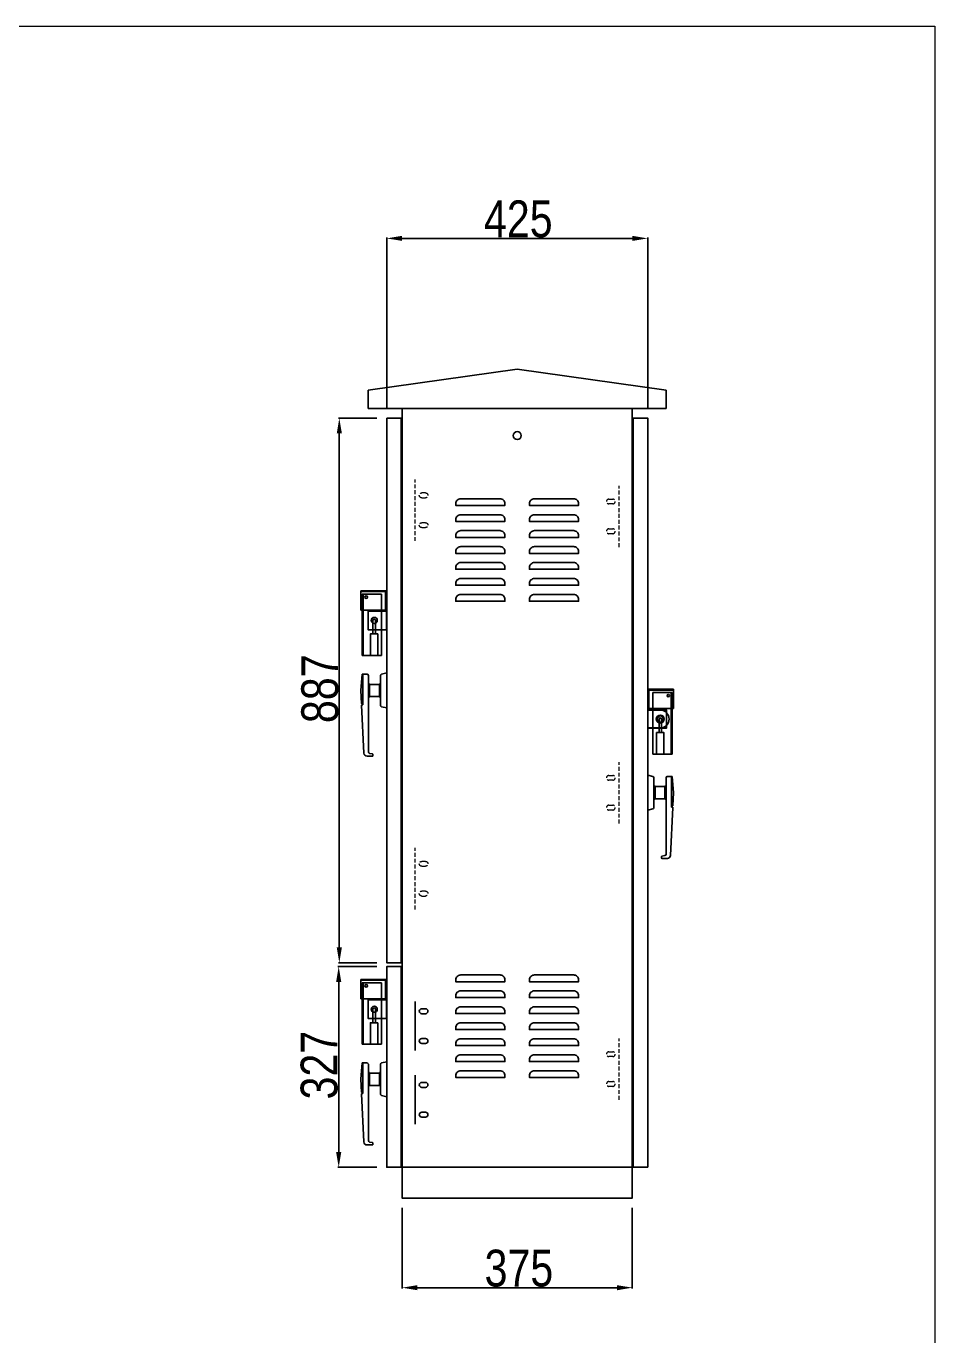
# Model space of a CAD drawing. Header units: millimetres. Extents: x 0 to 6268, y 0 to 4432.
# Drawn here: x 4788 to 6268, y 2299 to 4432 of the extents above; entities that cross this region are included whole.
import ezdxf
from ezdxf.enums import TextEntityAlignment as Align

# ---------------------------------------------------------------- set-up
doc = ezdxf.new("R2010")
doc.units = ezdxf.units.MM
doc.linetypes.add('HIDDEN', pattern=[9.525, 6.35, -3.175])
doc.layers.add('0 TĂNG CỨNG', color=7, linetype='Continuous', lineweight=15)
doc.layers.add('@.DM. NÉT ĐỨT', color=8, linetype='HIDDEN', lineweight=9)
for name, color, linetype in [('@.0.DM. NÉT CHÍNH', 7, 'Continuous'), ('@.0.DM. NÉT CHÍNH @ 1', 7, 'Continuous'), ('@.DM. NÉT CHÍNH', 7, 'Continuous'), ('equipments-cont.', 140, 'Continuous'), ('Text', 4, 'Continuous')]:
    doc.layers.add(name, color=color, linetype=linetype)
doc.styles.add('Arial', font='arial.ttf')
doc.styles.add('Tahoma (Input Text)', font='tahoma.ttf')
doc.styles.add('TEST KÍCH THƯỚC', font='arial.ttf', dxfattribs={"width": 0.8})
doc.dimstyles.new('Kích thước Duy Mạnh', dxfattribs={"dimtxt": 25, "dimasz": 25, "dimexe": 1.25, "dimexo": 20, "dimtad": 1, "dimdec": 0, "dimtxsty": 'TEST KÍCH THƯỚC', "dimcen": 2.5, "dimclrd": 8, "dimclre": 8, "dimclrt": 2, "dimazin": 3, "dimtfac": 1, "dimtdec": 0, "dimtix": 1, "dimtmove": 0, "dimatfit": 3, "dimtfillclr": 1})

# ---------------------------------------------------------------- blocks, each defined once
blk = doc.blocks.new('KHUNG KT1')
at = {"color": 7}
blk.add_lwpolyline([(0, 0), (7128, 0), (7128, -5040), (0, -5040)], close=True, dxfattribs=at)
at = {"color": 1, "style": 'Tahoma (Input Text)', "flags": 8}
for tag, p in [('#01', (328.9, -4851.1)), ('#03', (1514.7, -4846.3)), ('#05', (2819, -4851.1)), ('#07', (4424, -4851.1)), ('#09', (5172.9, -4851.1)), ('#02', (189.8, -4995.1)), ('#04', (1755.3, -4995.1)), ('#06', (2727.8, -4995.1)), ('#08', (4382.7, -4995.1)), ('#10', (5172.9, -4995.1))]:
    blk.add_attdef(tag, p, '', height=60, dxfattribs=at)
blk.add_attdef('#11', text='', height=60, dxfattribs=at).set_placement((6996, -4961.6), align=Align.CENTER)
at = {"layer": '0 TĂNG CỨNG', "color": 1, "style": 'Arial'}
blk.add_attdef('#12', (852.8, -4987.6), '', height=60, dxfattribs=at)
blk = doc.blocks.new('*D10')
at = {"layer": '@.0.DM. NÉT CHÍNH', "color": 8, "lineweight": -2, "transparency": 16777216}
for p, q in [((5374.9, 3809.4), (5374.9, 4087.4)), ((5799.9, 3809.4), (5799.9, 4087.4))]:
    blk.add_line(p, q, dxfattribs=at)
at = {"layer": '@.0.DM. NÉT CHÍNH', "lineweight": -2, "transparency": 16777216}
blk.add_line((5399.9, 4086.1), (5774.9, 4086.1), dxfattribs=at)
at = {"layer": '@.0.DM. NÉT CHÍNH', "transparency": 16777216}
for points in [[(5399.9, 4090.3), (5399.9, 4082), (5374.9, 4086.1)], [(5774.9, 4090.3), (5774.9, 4082), (5799.9, 4086.1)]]:
    blk.add_solid(points, dxfattribs=at)
at = {"layer": 'Defpoints', "color": 0, "transparency": 16777216}
for p in [(5799.9, 4086.1), (5374.9, 3789.4), (5799.9, 3789.4)]:
    blk.add_point(p, dxfattribs=at)
at = {"layer": '@.0.DM. NÉT CHÍNH', "color": 2, "transparency": 16777216, "insert": (5533.2, 4148), "char_height": 60, "attachment_point": 1, "style": 'TEST KÍCH THƯỚC'}
blk.add_mtext('425', dxfattribs=at)
blk = doc.blocks.new('*D11')
at = {"layer": '@.0.DM. NÉT CHÍNH', "color": 8, "lineweight": -2, "transparency": 16777216}
for p, q in [((5399.9, 2507.4), (5399.9, 2376.1)), ((5774.9, 2507.4), (5774.9, 2376.1))]:
    blk.add_line(p, q, dxfattribs=at)
at = {"layer": '@.0.DM. NÉT CHÍNH', "lineweight": -2, "transparency": 16777216}
blk.add_line((5424.9, 2377.4), (5749.9, 2377.4), dxfattribs=at)
at = {"layer": '@.0.DM. NÉT CHÍNH', "transparency": 16777216}
for points in [[(5424.9, 2381.5), (5424.9, 2373.2), (5399.9, 2377.4)], [(5749.9, 2381.5), (5749.9, 2373.2), (5774.9, 2377.4)]]:
    blk.add_solid(points, dxfattribs=at)
at = {"layer": 'Defpoints', "color": 0, "transparency": 16777216}
for p in [(5399.9, 2527.4), (5774.9, 2527.4), (5774.9, 2377.4)]:
    blk.add_point(p, dxfattribs=at)
at = {"layer": '@.0.DM. NÉT CHÍNH', "color": 2, "transparency": 16777216, "insert": (5534.2, 2439.3), "char_height": 60, "attachment_point": 1, "style": 'TEST KÍCH THƯỚC'}
blk.add_mtext('375', dxfattribs=at)
blk = doc.blocks.new('*D12')
at = {"layer": '@.0.DM. NÉT CHÍNH', "color": 8, "lineweight": -2, "transparency": 16777216}
for p, q in [((5358.9, 3793.4), (5296.3, 3793.4)), ((5358.9, 2906.4), (5296.3, 2906.4))]:
    blk.add_line(p, q, dxfattribs=at)
at = {"layer": '@.0.DM. NÉT CHÍNH', "lineweight": -2, "transparency": 16777216}
blk.add_line((5297.6, 2931.4), (5297.6, 3768.4), dxfattribs=at)
at = {"layer": '@.0.DM. NÉT CHÍNH', "transparency": 16777216}
for points in [[(5293.4, 3768.4), (5301.8, 3768.4), (5297.6, 3793.4)], [(5293.4, 2931.4), (5301.8, 2931.4), (5297.6, 2906.4)]]:
    blk.add_solid(points, dxfattribs=at)
at = {"layer": 'Defpoints', "color": 0, "transparency": 16777216}
for p in [(5297.6, 3793.4), (5378.9, 3793.4), (5378.9, 2906.4)]:
    blk.add_point(p, dxfattribs=at)
at = {"layer": '@.0.DM. NÉT CHÍNH', "color": 2, "transparency": 16777216, "insert": (5235.7, 3296.8), "char_height": 60, "attachment_point": 1, "rotation": 90, "style": 'TEST KÍCH THƯỚC'}
blk.add_mtext('887', dxfattribs=at)
blk = doc.blocks.new('*D13')
at = {"layer": '@.0.DM. NÉT CHÍNH', "color": 8, "lineweight": -2, "transparency": 16777216}
for p, q in [((5358.9, 2900.4), (5295.3, 2900.4)), ((5358.9, 2573.4), (5295.3, 2573.4))]:
    blk.add_line(p, q, dxfattribs=at)
at = {"layer": '@.0.DM. NÉT CHÍNH', "lineweight": -2, "transparency": 16777216}
blk.add_line((5296.6, 2875.4), (5296.6, 2598.4), dxfattribs=at)
at = {"layer": '@.0.DM. NÉT CHÍNH', "transparency": 16777216}
for points in [[(5292.4, 2875.4), (5300.8, 2875.4), (5296.6, 2900.4)], [(5292.4, 2598.4), (5300.8, 2598.4), (5296.6, 2573.4)]]:
    blk.add_solid(points, dxfattribs=at)
at = {"layer": 'Defpoints', "color": 0, "transparency": 16777216}
for p in [(5378.9, 2900.4), (5296.6, 2573.4), (5378.9, 2573.4)]:
    blk.add_point(p, dxfattribs=at)
at = {"layer": '@.0.DM. NÉT CHÍNH', "color": 2, "transparency": 16777216, "insert": (5234.6, 2683.9), "char_height": 60, "attachment_point": 1, "rotation": 90, "style": 'TEST KÍCH THƯỚC'}
blk.add_mtext('327', dxfattribs=at)
blk = doc.blocks.new('TV-HTS4')
at = {"layer": 'equipments-cont.'}
for p, q in [((40, 26.4), (32, 26.4)), ((39, -21), (39, 26.4)), ((42, 0), (40, 26.4)), ((12, 10), (10, 12)), ((12, 10), (28, 10)), ((12, 10), (12, -10)), ((28, 10), (30, 12)), ((28, 10), (28, -10)), ((42, 0), (41.1, -21)), ((12, -10), (10, -12)), ((12, -10), (28, -10)), ((28, -10), (30, -12)), ((39, -23.5), (39, -21)), ((40.9, -24), (37.1, -102.1)), ((40.4, -23.5), (39, -23.5)), ((40.6, -21.5), (39.5, -21.5)), ((22.5, -104.3), (22.5, -106)), ((28, -102.4), (23.3, -103.3)), ((32.1, -107), (23.5, -107))]:
    blk.add_line(p, q, dxfattribs=at)
blk.add_lwpolyline([(0, 28.5), (8.5, 26.4, -0.344151), (10, 24.4), (10, -24.4, -0.344151), (8.5, -26.4), (0, -28.5)], format="xyb", close=True, dxfattribs=at)
blk.add_lwpolyline([(30, 24.4), (30, -100)], dxfattribs=at)
for centre, radius, start, end in [((32, 24.4), 2, 90, 180), ((39.5, -21), 0.5, 180, 270), ((40.6, -21), 0.5, 270, 357.4899), ((40.4, -24), 0.5, 357.4899, 90), ((23.5, -104.3), 1, 101.3099, 180), ((23.5, -106), 1, 180, 270), ((27.5, -100), 2.5, 281.3099, 0), ((32.1, -102), 5, 270, 358.5193)]:
    blk.add_arc(centre, radius, start, end, dxfattribs=at)
blk = doc.blocks.new('khoa Viettep-1')
at = {"color": 1}
blk.add_lwpolyline([(7, 57), (7, 35), (3, 35), (3, 57)], dxfattribs=at)
blk.add_lwpolyline([(-1, 35), (11, 35), (11, 0), (-1, 0)], close=True, dxfattribs=at)
blk.add_arc((5, 57), 2, 0, 180, dxfattribs=at)
blk = doc.blocks.new('ok')
at = {"color": 6}
for p, q in [((-8, 33.5), (33.5, 33.5)), ((-8, 33.5), (-8, 2)), ((-6.5, 32), (33.5, 32)), ((-6.5, 32), (-6.5, 2)), ((31.5, 28), (0, 28)), ((0, 28), (0, -72)), ((30, 28), (30, -72)), ((31.5, 28), (31.5, -72)), ((33.5, 33.5), (33.5, 2)), ((-8, 2), (-6.5, 2)), ((-6.5, 2), (33.5, 2)), ((0, -72), (31.5, -72))]:
    blk.add_line(p, q, dxfattribs=at)
at = {"color": 252}
blk.add_lwpolyline([(-8, 0), (22, 0), (22, -30), (-8, -30)], close=True, dxfattribs=at)
at = {"color": 6}
blk.add_circle((25, 23), 2, dxfattribs=at)
at = {"color": 252}
blk.add_circle((12, -15), 5, dxfattribs=at)
blk.add_blockref('khoa Viettep-1', (7, -72), dxfattribs=at)
blk = doc.blocks.new('SDRFFG')
at = {"layer": '@.DM. NÉT ĐỨT', "color": 252}
blk.add_line((0, -50), (0, 50), dxfattribs=at)
for points in [[(-10.5, 20.25), (-16.5, 20.25, -1), (-16.5, 28.25), (-10.5, 28.25, -1)], [(-10.5, -28.25), (-16.5, -28.25, -1), (-16.5, -20.25), (-10.5, -20.25, -1)]]:
    blk.add_lwpolyline(points, format="xyb", close=True, dxfattribs=at)
blk = doc.blocks.new('SĐFH')
at = {"layer": '@.DM. NÉT CHÍNH', "color": 252}
blk.add_line((0, 40), (0, -40), dxfattribs=at)
blk.add_line((0, 40), (0, -40), dxfattribs=at)
for points in [[(10.5, 28.2), (16.5, 28.2, -1), (16.5, 20.2), (10.5, 20.2, -1)], [(10.5, -20.2), (16.5, -20.2, -1), (16.5, -28.2), (10.5, -28.2, -1)], [(10.5, -20.2), (16.5, -20.2, -1), (16.5, -28.2), (10.5, -28.2, -1)]]:
    blk.add_lwpolyline(points, format="xyb", close=True, dxfattribs=at)

msp = doc.modelspace()

# ---------------------------------------------------------------- linework, layer by layer
at = {"color": 2}
for points in [[(5559.4, 3662.2), (5495.4, 3662.2, 0.414214), (5487.4, 3654.2), (5487.4, 3651.2), (5567.4, 3651.2), (5567.4, 3654.2, 0.414214)], [(5679.4, 3662.2), (5615.4, 3662.2, 0.414214), (5607.4, 3654.2), (5607.4, 3651.2), (5687.4, 3651.2), (5687.4, 3654.2, 0.414214)], [(5559.4, 3636.2), (5495.4, 3636.2, 0.414214), (5487.4, 3628.2), (5487.4, 3625.2), (5567.4, 3625.2), (5567.4, 3628.2, 0.414214)], [(5679.4, 3636.2), (5615.4, 3636.2, 0.414214), (5607.4, 3628.2), (5607.4, 3625.2), (5687.4, 3625.2), (5687.4, 3628.2, 0.414214)], [(5559.4, 3610.2), (5495.4, 3610.2, 0.414214), (5487.4, 3602.2), (5487.4, 3599.2), (5567.4, 3599.2), (5567.4, 3602.2, 0.414214)], [(5679.4, 3610.2), (5615.4, 3610.2, 0.414214), (5607.4, 3602.2), (5607.4, 3599.2), (5687.4, 3599.2), (5687.4, 3602.2, 0.414214)], [(5559.4, 3584.2), (5495.4, 3584.2, 0.414214), (5487.4, 3576.2), (5487.4, 3573.2), (5567.4, 3573.2), (5567.4, 3576.2, 0.414214)], [(5679.4, 3584.2), (5615.4, 3584.2, 0.414214), (5607.4, 3576.2), (5607.4, 3573.2), (5687.4, 3573.2), (5687.4, 3576.2, 0.414214)], [(5559.4, 3558.2), (5495.4, 3558.2, 0.414214), (5487.4, 3550.2), (5487.4, 3547.2), (5567.4, 3547.2), (5567.4, 3550.2, 0.414214)], [(5679.4, 3558.2), (5615.4, 3558.2, 0.414214), (5607.4, 3550.2), (5607.4, 3547.2), (5687.4, 3547.2), (5687.4, 3550.2, 0.414214)], [(5559.4, 3532.2), (5495.4, 3532.2, 0.414214), (5487.4, 3524.2), (5487.4, 3521.2), (5567.4, 3521.2), (5567.4, 3524.2, 0.414214)], [(5679.4, 3532.2), (5615.4, 3532.2, 0.414214), (5607.4, 3524.2), (5607.4, 3521.2), (5687.4, 3521.2), (5687.4, 3524.2, 0.414214)], [(5559.4, 3506.2), (5495.4, 3506.2, 0.414214), (5487.4, 3498.2), (5487.4, 3495.2), (5567.4, 3495.2), (5567.4, 3498.2, 0.414214)], [(5679.4, 3506.2), (5615.4, 3506.2, 0.414214), (5607.4, 3498.2), (5607.4, 3495.2), (5687.4, 3495.2), (5687.4, 3498.2, 0.414214)], [(5559.4, 2886.7), (5495.4, 2886.7, 0.414214), (5487.4, 2878.7), (5487.4, 2875.7), (5567.4, 2875.7), (5567.4, 2878.7, 0.414214)], [(5679.4, 2886.7), (5615.4, 2886.7, 0.414214), (5607.4, 2878.7), (5607.4, 2875.7), (5687.4, 2875.7), (5687.4, 2878.7, 0.414214)], [(5559.4, 2860.7), (5495.4, 2860.7, 0.414214), (5487.4, 2852.7), (5487.4, 2849.7), (5567.4, 2849.7), (5567.4, 2852.7, 0.414214)], [(5679.4, 2860.7), (5615.4, 2860.7, 0.414214), (5607.4, 2852.7), (5607.4, 2849.7), (5687.4, 2849.7), (5687.4, 2852.7, 0.414214)], [(5559.4, 2834.7), (5495.4, 2834.7, 0.414214), (5487.4, 2826.7), (5487.4, 2823.7), (5567.4, 2823.7), (5567.4, 2826.7, 0.414214)], [(5679.4, 2834.7), (5615.4, 2834.7, 0.414214), (5607.4, 2826.7), (5607.4, 2823.7), (5687.4, 2823.7), (5687.4, 2826.7, 0.414214)], [(5559.4, 2808.7), (5495.4, 2808.7, 0.414214), (5487.4, 2800.7), (5487.4, 2797.7), (5567.4, 2797.7), (5567.4, 2800.7, 0.414214)], [(5679.4, 2808.7), (5615.4, 2808.7, 0.414214), (5607.4, 2800.7), (5607.4, 2797.7), (5687.4, 2797.7), (5687.4, 2800.7, 0.414214)], [(5559.4, 2782.7), (5495.4, 2782.7, 0.414214), (5487.4, 2774.7), (5487.4, 2771.7), (5567.4, 2771.7), (5567.4, 2774.7, 0.414214)], [(5679.4, 2782.7), (5615.4, 2782.7, 0.414214), (5607.4, 2774.7), (5607.4, 2771.7), (5687.4, 2771.7), (5687.4, 2774.7, 0.414214)], [(5559.4, 2756.7), (5495.4, 2756.7, 0.414214), (5487.4, 2748.7), (5487.4, 2745.7), (5567.4, 2745.7), (5567.4, 2748.7, 0.414214)], [(5679.4, 2756.7), (5615.4, 2756.7, 0.414214), (5607.4, 2748.7), (5607.4, 2745.7), (5687.4, 2745.7), (5687.4, 2748.7, 0.414214)], [(5559.4, 2730.7), (5495.4, 2730.7, 0.414214), (5487.4, 2722.7), (5487.4, 2719.7), (5567.4, 2719.7), (5567.4, 2722.7, 0.414214)], [(5679.4, 2730.7), (5615.4, 2730.7, 0.414214), (5607.4, 2722.7), (5607.4, 2719.7), (5687.4, 2719.7), (5687.4, 2722.7, 0.414214)]]:
    msp.add_lwpolyline(points, format="xyb", close=True, dxfattribs=at)
at = {"layer": '@.0.DM. NÉT CHÍNH'}
for p, q in [((5344.7, 3838.9), (5587.3, 3873.4)), ((5587.3, 3873.4), (5829.9, 3838.9)), ((5344.7, 3838.9), (5344.7, 3808.9)), ((5829.9, 3808.9), (5829.9, 3838.9)), ((5344.7, 3808.9), (5587.2, 3808.9)), ((5587.4, 3808.9), (5829.9, 3808.9))]:
    msp.add_line(p, q, dxfattribs=at)
at = {"layer": '@.0.DM. NÉT CHÍNH', "color": 0}
for points in [[(5399.9, 3808.9), (5774.9, 3808.9), (5774.9, 2573.4), (5399.9, 2573.4)], [(5374.9, 3793.4), (5398.4, 3793.4), (5398.4, 2906.4), (5374.9, 2906.4)], [(5799.9, 2573.4), (5776.4, 2573.4), (5776.4, 3793.4), (5799.9, 3793.4)], [(5398.4, 2573.4), (5374.9, 2573.4), (5374.9, 2900.4), (5398.4, 2900.4)], [(5399.9, 2573.4), (5774.9, 2573.4), (5774.9, 2523.4), (5399.9, 2523.4)]]:
    msp.add_lwpolyline(points, close=True, dxfattribs=at)
at = {"layer": '@.0.DM. NÉT CHÍNH'}
msp.add_lwpolyline([(5799.9, 3317.9), (5820.4, 3317.9, -1), (5820.4, 3288.9), (5799.9, 3288.9)], format="xyb", dxfattribs=at)
for centre in [(5587.4, 3764.9), (5820.4, 3303.4)]:
    msp.add_circle(centre, 6.5, dxfattribs=at)

# ---------------------------------------------------------------- block references
at = {"xscale": -1}
for p in [(5366.4, 3478.9), (5366.4, 2845.9)]:
    msp.add_blockref('ok', p, dxfattribs=at)
msp.add_blockref('ok', (5808.4, 3318.4))
at = {"layer": '0 TĂNG CỨNG', "color": 1, "xscale": 0.8792977987369557, "yscale": 0.8792977987369557, "zscale": 0.8792977987369557}
msp.add_blockref('KHUNG KT1', (0, 4431.7), dxfattribs=at)
at = {"layer": '@.0.DM. NÉT CHÍNH', "color": 0, "xscale": -1}
for p in [(5421.4, 3643.4), (5421.4, 3043.4)]:
    msp.add_blockref('SDRFFG', p, dxfattribs=at)
at = {"layer": '@.0.DM. NÉT CHÍNH', "color": 0}
for name, p in [('SDRFFG', (5753.4, 3633.4)), ('SDRFFG', (5753.4, 3183.4)), ('SĐFH', (5421.4, 2803.4)), ('SDRFFG', (5753.4, 2733.4)), ('SĐFH', (5421.4, 2683.4))]:
    msp.add_blockref(name, p, dxfattribs=at)
at = {"layer": 'Text', "xscale": -1}
for p in [(5374.9, 3349.9), (5374.9, 2716.9)]:
    msp.add_blockref('TV-HTS4', p, dxfattribs=at)
at = {"layer": 'Text'}
msp.add_blockref('TV-HTS4', (5799.9, 3183.4), dxfattribs=at)

# ---------------------------------------------------------------- dimensions: what is measured, and where the dimension line sits
at = {"layer": '@.0.DM. NÉT CHÍNH @ 1'}
dim = msp.add_linear_dim(base=(5799.9, 4086.1), p1=(5374.9, 3789.4), p2=(5799.9, 3789.4), dimstyle='Kích thước Duy Mạnh', dxfattribs=at)
dim.commit()
dim.dimension.update_dxf_attribs({"geometry": '*D10', "text_midpoint": (5587.4, 4086.1), "dimtype": 128})
for base, p1, p2, angle, picture, middle in [((5297.6, 3793.4), (5378.9, 2906.4), (5378.9, 3793.4), 270, '*D12', (5297.6, 3349.9)), ((5296.6, 2573.4), (5378.9, 2900.4), (5378.9, 2573.4), 90, '*D13', (5296.6, 2736.9)), ((5774.9, 2377.4), (5399.9, 2527.4), (5774.9, 2527.4), 180, '*D11', (5587.4, 2377.4))]:
    dim = msp.add_linear_dim(base=base, p1=p1, p2=p2, angle=angle, dimstyle='Kích thước Duy Mạnh', dxfattribs=at)
    dim.commit()
    dim.dimension.update_dxf_attribs({"geometry": picture, "text_midpoint": middle, "dimtype": 128})

doc.saveas('drawing.dxf')
